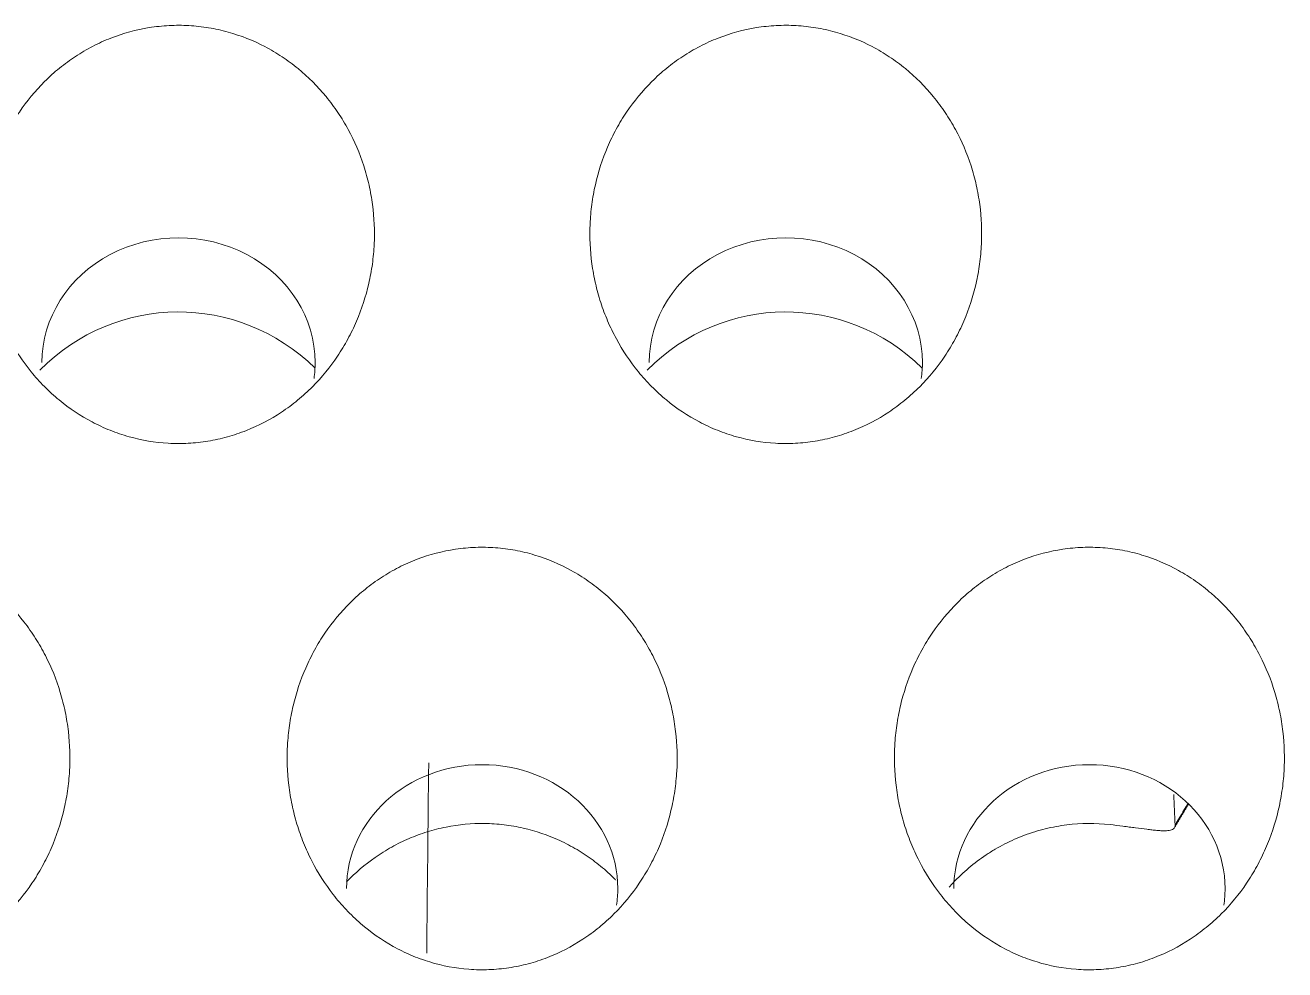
# Model space of a CAD drawing. Header units: millimetres. Extents: x 70151 to 230897, y 35202 to 113211.
# Drawn here: x 179197.88 to 179204.08, y 69166.79 to 69171.43 of the extents above; entities that cross this region are included whole.
import ezdxf

# ---------------------------------------------------------------- set-up
doc = ezdxf.new("R2010")
doc.units = ezdxf.units.MM
doc.header["$LTSCALE"] = 50
doc.layers.add('2-con', color=2, linetype='Continuous')
doc.layers.add('mark-B', color=2, linetype='Continuous', lineweight=20)

# ---------------------------------------------------------------- blocks, each defined once
blk = doc.blocks.new('무풍1WAY 대형')
at = {"layer": 'mark-B'}
for centre, major_axis, ratio, start_param, end_param in [((-548.2026, -407.7372), (-0.6672, 0), 0.913545, 6.148886, 6.283185), ((-545.215, -407.7372), (-0.6672, 0), 0.913545, 6.148886, 6.283185), ((-548.2026, -407.7372), (-0.6672, 0), 0.913545, 0, 3.141589), ((-545.215, -407.7372), (-0.6672, 0), 0.913545, 0, 3.141589), ((-546.7088, -410.3245), (-0.6722, 0), 0.913545, 6.15634, 6.283185), ((-546.7088, -409.5715), (0, -1.0025), 0.971746, 5.522418, 7.058902), ((-543.7212, -410.3245), (-0.6722, 0), 0.913545, 6.15634, 6.283185), ((-543.7212, -409.5715), (0, -1.0025), 0.971746, 5.521883, 7.058902), ((-546.7088, -410.3245), (-0.6722, 0), 0.913545, 0, 3.141594), ((-543.7212, -410.3245), (-0.6722, 0), 0.913545, 0, 3.141594)]:
    blk.add_ellipse(centre, major_axis=major_axis, ratio=ratio, start_param=start_param, end_param=end_param, dxfattribs=at)
for points, knots in [([(-548.8509, -407.6125), (-548.8276, -407.5892), (-548.803, -407.567), (-548.7646, -407.5358), (-548.7515, -407.5256), (-548.7249, -407.5061), (-548.7114, -407.4968), (-548.6429, -407.4518), (-548.5849, -407.4218), (-548.5082, -407.3921), (-548.4926, -407.3866), (-548.4612, -407.3763), (-548.4454, -407.3717), (-548.3979, -407.3591), (-548.334, -407.3458), (-548.2689, -407.3397), (-548.2196, -407.3378), (-548.203, -407.3376), (-548.17, -407.3382), (-548.1536, -407.339), (-548.0719, -407.3451), (-548.0079, -407.3571), (-547.9295, -407.3809), (-547.9139, -407.3861), (-547.883, -407.3974), (-547.8675, -407.4034), (-547.8222, -407.4228), (-547.7929, -407.4372), (-547.7077, -407.4849), (-547.6544, -407.5224), (-547.5922, -407.5763), (-547.58, -407.5875), (-547.5563, -407.6102), (-547.5447, -407.6219), (-547.5111, -407.6575), (-547.4899, -407.6822), (-547.4301, -407.7592), (-547.395, -407.8142), (-547.3498, -407.9023), (-547.3362, -407.9321), (-547.3117, -407.9927), (-547.2901, -408.0541), (-547.2699, -408.1329), (-547.2608, -408.1812), (-547.2555, -408.2135), (-547.2532, -408.2299), (-547.2434, -408.3117), (-547.2413, -408.3769), (-547.2467, -408.4745), (-547.2515, -408.5232), (-547.2595, -408.5717), (-547.2657, -408.6041), (-547.2691, -408.6203), (-547.2879, -408.7002), (-547.3084, -408.7621), (-547.3475, -408.8519), (-547.3619, -408.8813), (-547.3858, -408.9246), (-547.3941, -408.9389), (-547.4112, -408.9669), (-547.4201, -408.9807), (-547.4661, -409.0482), (-547.5077, -409.0985), (-547.5662, -409.1562), (-547.5782, -409.1676), (-547.6028, -409.1895), (-547.6153, -409.2002), (-547.6536, -409.231), (-547.7064, -409.2693), (-547.763, -409.3021), (-547.8215, -409.3319), (-547.8519, -409.3454), (-547.9438, -409.3804), (-548.0069, -409.397), (-548.1043, -409.4114), (-548.1374, -409.4145), (-548.2029, -409.4169), (-548.2682, -409.4156), (-548.3329, -409.4073), (-548.3811, -409.3984), (-548.3972, -409.3949), (-548.4292, -409.3872), (-548.4452, -409.3828), (-548.5239, -409.3591), (-548.5838, -409.3337), (-548.6693, -409.2864), (-548.6971, -409.2691), (-548.7376, -409.2408), (-548.7509, -409.231), (-548.7768, -409.2108), (-548.7895, -409.2004), (-548.8512, -409.1472), (-548.8959, -409.1), (-548.9461, -409.0358), (-548.9559, -409.0226), (-548.9748, -408.9958), (-548.9841, -408.9821), (-549.0106, -408.9405), (-549.0268, -408.9121), (-549.0714, -408.8252), (-549.0957, -408.7649), (-549.1193, -408.6867), (-549.1237, -408.6709), (-549.1318, -408.639), (-549.1355, -408.6229), (-549.1454, -408.5747), (-549.1506, -408.5424), (-549.1619, -408.4454), (-549.1638, -408.3803), (-549.1581, -408.2822), (-549.1548, -408.2493), (-549.1452, -408.1844), (-549.1391, -408.1523), (-549.1165, -408.0572), (-549.096, -407.9952), (-549.063, -407.9197), (-549.0561, -407.9048), (-549.0416, -407.8753), (-549.0341, -407.8608), (-549.0105, -407.818), (-548.9936, -407.7902), (-548.939, -407.7096), (-548.8977, -407.6592), (-548.8509, -407.6125)], [0, 0, 0, 0, 0.015625, 0.015625, 0.023438, 0.023438, 0.03125, 0.03125, 0.0625, 0.0625, 0.070313, 0.070313, 0.078125, 0.078125, 0.09375, 0.109375, 0.109375, 0.117187, 0.117187, 0.125, 0.125, 0.15625, 0.15625, 0.164062, 0.164062, 0.171875, 0.171875, 0.1875, 0.1875, 0.21875, 0.21875, 0.226562, 0.226562, 0.234375, 0.234375, 0.25, 0.25, 0.28125, 0.28125, 0.296875, 0.296875, 0.3125, 0.328125, 0.335937, 0.335937, 0.34375, 0.34375, 0.375, 0.375, 0.390625, 0.398437, 0.398437, 0.40625, 0.40625, 0.4375, 0.4375, 0.453125, 0.453125, 0.460937, 0.460937, 0.46875, 0.46875, 0.5, 0.5, 0.507812, 0.507812, 0.515625, 0.515625, 0.53125, 0.546875, 0.546875, 0.5625, 0.5625, 0.59375, 0.59375, 0.609375, 0.609375, 0.625, 0.640625, 0.640625, 0.648437, 0.648437, 0.65625, 0.65625, 0.6875, 0.6875, 0.703125, 0.703125, 0.710937, 0.710937, 0.71875, 0.71875, 0.75, 0.75, 0.757812, 0.757812, 0.765625, 0.765625, 0.78125, 0.78125, 0.8125, 0.8125, 0.820312, 0.820312, 0.828125, 0.828125, 0.84375, 0.84375, 0.875, 0.875, 0.890625, 0.890625, 0.90625, 0.90625, 0.9375, 0.9375, 0.945313, 0.945313, 0.953125, 0.953125, 0.96875, 0.96875, 1, 1, 1, 1]), ([(-545.8634, -407.6125), (-545.84, -407.5892), (-545.8155, -407.567), (-545.7771, -407.5358), (-545.764, -407.5256), (-545.7374, -407.5061), (-545.7239, -407.4968), (-545.6554, -407.4518), (-545.5974, -407.4218), (-545.5206, -407.3921), (-545.505, -407.3866), (-545.4737, -407.3763), (-545.4579, -407.3717), (-545.4104, -407.3591), (-545.3464, -407.3458), (-545.2813, -407.3397), (-545.232, -407.3378), (-545.2155, -407.3376), (-545.1825, -407.3382), (-545.166, -407.339), (-545.0843, -407.3451), (-545.0203, -407.3571), (-544.942, -407.3809), (-544.9264, -407.3861), (-544.8954, -407.3974), (-544.88, -407.4034), (-544.8346, -407.4228), (-544.8053, -407.4372), (-544.7201, -407.4849), (-544.6669, -407.5224), (-544.6047, -407.5763), (-544.5925, -407.5875), (-544.5687, -407.6102), (-544.5572, -407.6219), (-544.5235, -407.6575), (-544.5024, -407.6822), (-544.4425, -407.7592), (-544.4075, -407.8142), (-544.3622, -407.9023), (-544.3486, -407.9321), (-544.3242, -407.9927), (-544.3025, -408.0541), (-544.2823, -408.1329), (-544.2733, -408.1812), (-544.2679, -408.2135), (-544.2656, -408.2299), (-544.2558, -408.3117), (-544.2538, -408.3769), (-544.2591, -408.4745), (-544.2639, -408.5232), (-544.272, -408.5717), (-544.2781, -408.6041), (-544.2815, -408.6203), (-544.3003, -408.7002), (-544.3209, -408.7621), (-544.36, -408.8519), (-544.3744, -408.8813), (-544.3982, -408.9246), (-544.4065, -408.9389), (-544.4237, -408.9669), (-544.4326, -408.9807), (-544.4785, -409.0482), (-544.5202, -409.0985), (-544.5786, -409.1562), (-544.5907, -409.1676), (-544.6152, -409.1895), (-544.6278, -409.2002), (-544.666, -409.231), (-544.7189, -409.2693), (-544.7755, -409.3021), (-544.834, -409.3319), (-544.8643, -409.3454), (-544.9563, -409.3804), (-545.0193, -409.397), (-545.1167, -409.4114), (-545.1498, -409.4145), (-545.2154, -409.4169), (-545.2806, -409.4156), (-545.3453, -409.4073), (-545.3936, -409.3984), (-545.4096, -409.3949), (-545.4416, -409.3872), (-545.4576, -409.3828), (-545.5364, -409.3591), (-545.5963, -409.3337), (-545.6817, -409.2864), (-545.7095, -409.2691), (-545.7501, -409.2408), (-545.7634, -409.231), (-545.7893, -409.2108), (-545.8019, -409.2004), (-545.8637, -409.1472), (-545.9084, -409.1), (-545.9586, -409.0358), (-545.9684, -409.0226), (-545.9873, -408.9958), (-545.9965, -408.9821), (-546.0231, -408.9405), (-546.0393, -408.9121), (-546.0839, -408.8252), (-546.1081, -408.7649), (-546.1317, -408.6867), (-546.1361, -408.6709), (-546.1442, -408.639), (-546.1479, -408.6229), (-546.1579, -408.5747), (-546.1631, -408.5424), (-546.1744, -408.4454), (-546.1763, -408.3803), (-546.1706, -408.2822), (-546.1672, -408.2493), (-546.1577, -408.1844), (-546.1515, -408.1523), (-546.1289, -408.0572), (-546.1084, -407.9952), (-546.0755, -407.9197), (-546.0686, -407.9048), (-546.0541, -407.8753), (-546.0466, -407.8608), (-546.023, -407.818), (-546.006, -407.7902), (-545.9515, -407.7096), (-545.9102, -407.6592), (-545.8634, -407.6125)], [0, 0, 0, 0, 0.015625, 0.015625, 0.023438, 0.023438, 0.03125, 0.03125, 0.0625, 0.0625, 0.070313, 0.070313, 0.078125, 0.078125, 0.09375, 0.109375, 0.109375, 0.117188, 0.117188, 0.125, 0.125, 0.15625, 0.15625, 0.164063, 0.164063, 0.171875, 0.171875, 0.1875, 0.1875, 0.21875, 0.21875, 0.226563, 0.226563, 0.234375, 0.234375, 0.25, 0.25, 0.28125, 0.28125, 0.296875, 0.296875, 0.3125, 0.328125, 0.335938, 0.335938, 0.34375, 0.34375, 0.375, 0.375, 0.390625, 0.398438, 0.398438, 0.40625, 0.40625, 0.4375, 0.4375, 0.453125, 0.453125, 0.460938, 0.460938, 0.46875, 0.46875, 0.5, 0.5, 0.507813, 0.507813, 0.515625, 0.515625, 0.53125, 0.546875, 0.546875, 0.5625, 0.5625, 0.59375, 0.59375, 0.609375, 0.609375, 0.625, 0.640625, 0.640625, 0.648438, 0.648438, 0.65625, 0.65625, 0.6875, 0.6875, 0.703125, 0.703125, 0.710938, 0.710938, 0.71875, 0.71875, 0.75, 0.75, 0.757813, 0.757813, 0.765625, 0.765625, 0.78125, 0.78125, 0.8125, 0.8125, 0.820313, 0.820313, 0.828125, 0.828125, 0.84375, 0.84375, 0.875, 0.875, 0.890625, 0.890625, 0.90625, 0.90625, 0.9375, 0.9375, 0.945313, 0.945313, 0.953125, 0.953125, 0.96875, 0.96875, 1, 1, 1, 1]), ([(-542.8758, -407.6125), (-542.8525, -407.5892), (-542.8279, -407.567), (-542.7896, -407.5358), (-542.7765, -407.5256), (-542.7499, -407.5061), (-542.7363, -407.4968), (-542.6678, -407.4518), (-542.6098, -407.4218), (-542.5331, -407.3921), (-542.5175, -407.3866), (-542.4861, -407.3763), (-542.4703, -407.3717), (-542.4228, -407.3591), (-542.3589, -407.3458), (-542.2938, -407.3397), (-542.2445, -407.3378), (-542.228, -407.3376), (-542.1949, -407.3382), (-542.1785, -407.339), (-542.0968, -407.3451), (-542.0328, -407.3571), (-541.9544, -407.3809), (-541.9389, -407.3861), (-541.9079, -407.3974), (-541.8924, -407.4034), (-541.8471, -407.4228), (-541.8178, -407.4372), (-541.7326, -407.4849), (-541.6793, -407.5224), (-541.6171, -407.5763), (-541.6049, -407.5875), (-541.5812, -407.6102), (-541.5696, -407.6219), (-541.536, -407.6575), (-541.5148, -407.6822), (-541.455, -407.7592), (-541.4199, -407.8142), (-541.3747, -407.9023), (-541.3611, -407.9321), (-541.3366, -407.9927), (-541.315, -408.0541), (-541.2948, -408.1329), (-541.2857, -408.1812), (-541.2804, -408.2135), (-541.2781, -408.2299), (-541.2683, -408.3117), (-541.2662, -408.3769), (-541.2716, -408.4745), (-541.2764, -408.5232), (-541.2845, -408.5717), (-541.2906, -408.6041), (-541.294, -408.6203), (-541.3128, -408.7002), (-541.3333, -408.7621), (-541.3724, -408.8519), (-541.3868, -408.8813), (-541.4107, -408.9246), (-541.419, -408.9389), (-541.4361, -408.9669), (-541.445, -408.9807), (-541.491, -409.0482), (-541.5326, -409.0985), (-541.5911, -409.1562), (-541.6031, -409.1676), (-541.6277, -409.1895), (-541.6402, -409.2002), (-541.6785, -409.231), (-541.7313, -409.2693), (-541.7879, -409.3021), (-541.8464, -409.3319), (-541.8768, -409.3454), (-541.9687, -409.3804), (-542.0318, -409.397), (-542.1292, -409.4114), (-542.1623, -409.4145), (-542.2278, -409.4169), (-542.2931, -409.4156), (-542.3578, -409.4073), (-542.406, -409.3984), (-542.4221, -409.3949), (-542.4541, -409.3872), (-542.4701, -409.3828), (-542.5488, -409.3591), (-542.6087, -409.3337), (-542.6942, -409.2864), (-542.722, -409.2691), (-542.7625, -409.2408), (-542.7758, -409.231), (-542.8017, -409.2108), (-542.8144, -409.2004), (-542.8761, -409.1472), (-542.9208, -409.1), (-542.9711, -409.0358), (-542.9808, -409.0226), (-542.9998, -408.9958), (-543.009, -408.9821), (-543.0355, -408.9405), (-543.0517, -408.9121), (-543.0963, -408.8252), (-543.1206, -408.7649), (-543.1442, -408.6867), (-543.1486, -408.6709), (-543.1567, -408.639), (-543.1604, -408.6229), (-543.1703, -408.5747), (-543.1755, -408.5424), (-543.1868, -408.4454), (-543.1887, -408.3803), (-543.183, -408.2822), (-543.1797, -408.2493), (-543.1702, -408.1844), (-543.164, -408.1523), (-543.1414, -408.0572), (-543.1209, -407.9952), (-543.088, -407.9197), (-543.081, -407.9048), (-543.0665, -407.8753), (-543.059, -407.8608), (-543.0354, -407.818), (-543.0185, -407.7902), (-542.9639, -407.7096), (-542.9226, -407.6592), (-542.8758, -407.6125)], [0, 0, 0, 0, 0.015625, 0.015625, 0.023438, 0.023438, 0.03125, 0.03125, 0.0625, 0.0625, 0.070313, 0.070313, 0.078125, 0.078125, 0.09375, 0.109375, 0.109375, 0.117188, 0.117188, 0.125, 0.125, 0.15625, 0.15625, 0.164063, 0.164063, 0.171875, 0.171875, 0.1875, 0.1875, 0.21875, 0.21875, 0.226563, 0.226563, 0.234375, 0.234375, 0.25, 0.25, 0.28125, 0.28125, 0.296875, 0.296875, 0.3125, 0.328125, 0.335938, 0.335938, 0.34375, 0.34375, 0.375, 0.375, 0.390625, 0.398438, 0.398438, 0.40625, 0.40625, 0.4375, 0.4375, 0.453125, 0.453125, 0.460938, 0.460938, 0.46875, 0.46875, 0.5, 0.5, 0.507813, 0.507813, 0.515625, 0.515625, 0.53125, 0.546875, 0.546875, 0.5625, 0.5625, 0.59375, 0.59375, 0.609375, 0.609375, 0.625, 0.640625, 0.640625, 0.648438, 0.648438, 0.65625, 0.65625, 0.6875, 0.6875, 0.703125, 0.703125, 0.710938, 0.710938, 0.71875, 0.71875, 0.75, 0.75, 0.757813, 0.757813, 0.765625, 0.765625, 0.78125, 0.78125, 0.8125, 0.8125, 0.820313, 0.820313, 0.828125, 0.828125, 0.84375, 0.84375, 0.875, 0.875, 0.890625, 0.890625, 0.90625, 0.90625, 0.9375, 0.9375, 0.945313, 0.945313, 0.953125, 0.953125, 0.96875, 0.96875, 1, 1, 1, 1]), ([(-548.304, -408.0519), (-548.2326, -408.0599), (-548.1617, -408.0594), (-548.0735, -408.0485), (-548.0559, -408.0458), (-548.0207, -408.0393), (-548.0031, -408.0355), (-547.9509, -408.0227), (-547.883, -408.0017), (-547.8181, -407.9731), (-547.7706, -407.9487), (-547.755, -407.9402), (-547.7241, -407.922), (-547.7089, -407.9125), (-547.6347, -407.863), (-547.5807, -407.8173), (-547.5252, -407.7588), (-547.5187, -407.7517), (-547.5124, -407.7446)], [0, 0, 0, 0, 0.241881, 0.241881, 0.302352, 0.302352, 0.362822, 0.362822, 0.483763, 0.604703, 0.604703, 0.665174, 0.665174, 0.725644, 0.725644, 0.967525, 0.967525, 1, 1, 1, 1]), ([(-544.5481, -407.7698), (-544.5911, -407.8146), (-544.6379, -407.8548), (-544.7018, -407.8996), (-544.7151, -407.9084), (-544.7422, -407.9254), (-544.756, -407.9336), (-544.7978, -407.9569), (-544.8548, -407.9849), (-544.9292, -408.0124), (-544.9752, -408.0255), (-545.0062, -408.0333), (-545.0219, -408.0369), (-545.1005, -408.0526), (-545.1637, -408.0583), (-545.2589, -408.0571), (-545.2907, -408.055), (-545.3546, -408.0473), (-545.3861, -408.0419), (-545.4789, -408.0207), (-545.5388, -408.0003), (-545.6113, -407.9669), (-545.6257, -407.9598), (-545.6541, -407.9449), (-545.668, -407.9371), (-545.709, -407.9127), (-545.7617, -407.8777), (-545.8227, -407.8277), (-545.8572, -407.7948), (-545.87, -407.782), (-545.8716, -407.7804), (-545.8731, -407.7788)], [0, 0, 0, 0, 0.125756, 0.125756, 0.157968, 0.157968, 0.190181, 0.190181, 0.254605, 0.31903, 0.351242, 0.351242, 0.383455, 0.383455, 0.512304, 0.512304, 0.576729, 0.576729, 0.641153, 0.641153, 0.770003, 0.770003, 0.802215, 0.802215, 0.834427, 0.834427, 0.898852, 0.963277, 0.995489, 0.995489, 1, 1, 1, 1]), ([(-548.304, -408.0519), (-548.3255, -408.0494), (-548.3467, -408.0469), (-548.378, -408.0429), (-548.3884, -408.0415), (-548.4089, -408.0388), (-548.419, -408.0375), (-548.4485, -408.0335), (-548.4671, -408.031), (-548.4936, -408.0276), (-548.5021, -408.0266), (-548.5184, -408.0248), (-548.5339, -408.0232), (-548.5478, -408.0222), (-548.561, -408.0216), (-548.5672, -408.0215), (-548.5844, -408.0217), (-548.5939, -408.0227), (-548.6054, -408.0257), (-548.6088, -408.027), (-548.6146, -408.0301), (-548.6169, -408.0319), (-548.6225, -408.0381), (-548.6243, -408.0433), (-548.624, -408.0496)], [0, 0, 0, 0, 0.125, 0.125, 0.1875, 0.1875, 0.25, 0.25, 0.375, 0.375, 0.4375, 0.4375, 0.5, 0.5625, 0.5625, 0.625, 0.625, 0.75, 0.75, 0.8125, 0.8125, 0.875, 0.875, 1, 1, 1, 1]), ([(-547.3677, -410.2062), (-547.3445, -410.1828), (-547.3202, -410.1607), (-547.282, -410.1293), (-547.269, -410.1192), (-547.2426, -410.0996), (-547.2291, -410.0902), (-547.161, -410.0451), (-547.1034, -410.0148), (-547.0272, -409.9847), (-547.0118, -409.979), (-546.9805, -409.9685), (-546.9648, -409.9637), (-546.9175, -409.9507), (-546.8539, -409.9367), (-546.7891, -409.9297), (-546.7401, -409.9271), (-546.7237, -409.9267), (-546.6907, -409.9267), (-546.6742, -409.9272), (-546.5925, -409.9319), (-546.5284, -409.9426), (-546.4499, -409.9646), (-546.4343, -409.9694), (-546.4032, -409.9799), (-546.3878, -409.9856), (-546.3419, -410.0039), (-546.3123, -410.0177), (-546.2261, -410.0631), (-546.1721, -410.0992), (-546.1089, -410.1512), (-546.0965, -410.162), (-546.0722, -410.1842), (-546.0604, -410.1955), (-546.0259, -410.2303), (-546.0042, -410.2544), (-545.9427, -410.3297), (-545.9065, -410.3837), (-545.8674, -410.4559), (-545.8599, -410.4705), (-545.8456, -410.5), (-545.8389, -410.5148), (-545.8197, -410.5597), (-545.7969, -410.6205), (-545.7754, -410.6986), (-545.7656, -410.7466), (-545.7597, -410.7787), (-545.7572, -410.795), (-545.7462, -410.8763), (-545.7433, -410.9412), (-545.7475, -411.0384), (-545.7518, -411.087), (-545.7594, -411.1355), (-545.7652, -411.1678), (-545.7684, -411.1839), (-545.7865, -411.2636), (-545.8066, -411.3254), (-545.845, -411.4151), (-545.8592, -411.4444), (-545.8828, -411.4877), (-545.891, -411.502), (-545.908, -411.5299), (-545.9168, -411.5436), (-545.9623, -411.6111), (-546.0036, -411.6613), (-546.0617, -411.7191), (-546.0736, -411.7304), (-546.098, -411.7524), (-546.1105, -411.763), (-546.1485, -411.7939), (-546.201, -411.8324), (-546.2572, -411.8653), (-546.3153, -411.8954), (-546.3455, -411.9091), (-546.4369, -411.9448), (-546.4996, -411.962), (-546.5803, -411.975), (-546.5965, -411.9771), (-546.6293, -411.9806), (-546.6457, -411.9819), (-546.6948, -411.9844), (-546.76, -411.9842), (-546.8408, -411.9753), (-546.8889, -411.9661), (-546.9209, -411.959), (-546.9369, -411.955), (-547.0161, -411.933), (-547.0765, -411.909), (-547.1628, -411.8639), (-547.1909, -411.8474), (-547.2319, -411.8203), (-547.2454, -411.8108), (-547.2718, -411.7913), (-547.2847, -411.7813), (-547.3477, -411.7297), (-547.3935, -411.6838), (-547.4553, -411.6085), (-547.4749, -411.5822), (-547.5115, -411.5277), (-547.5283, -411.4997), (-547.5747, -411.4141), (-547.6001, -411.3545), (-547.6251, -411.2771), (-547.6298, -411.2614), (-547.6384, -411.2299), (-547.6424, -411.2139), (-547.6531, -411.166), (-547.6588, -411.1339), (-547.6716, -411.0374), (-547.6743, -410.9727), (-547.6698, -410.8748), (-547.6668, -410.842), (-547.658, -410.7773), (-547.6521, -410.7453), (-547.6304, -410.6504), (-547.6103, -410.5885), (-547.5714, -410.4979), (-547.5571, -410.4685), (-547.5261, -410.4114), (-547.5093, -410.3837), (-547.4552, -410.3032), (-547.4142, -410.2528), (-547.3677, -410.2062)], [0, 0, 0, 0, 0.015625, 0.015625, 0.023438, 0.023438, 0.03125, 0.03125, 0.0625, 0.0625, 0.070313, 0.070313, 0.078125, 0.078125, 0.09375, 0.109375, 0.109375, 0.117188, 0.117188, 0.125, 0.125, 0.15625, 0.15625, 0.164063, 0.164063, 0.171875, 0.171875, 0.1875, 0.1875, 0.21875, 0.21875, 0.226563, 0.226563, 0.234375, 0.234375, 0.25, 0.25, 0.28125, 0.28125, 0.289063, 0.289063, 0.296875, 0.296875, 0.3125, 0.328125, 0.335938, 0.335938, 0.34375, 0.34375, 0.375, 0.375, 0.390625, 0.398438, 0.398438, 0.40625, 0.40625, 0.4375, 0.4375, 0.453125, 0.453125, 0.460938, 0.460938, 0.46875, 0.46875, 0.5, 0.5, 0.507813, 0.507813, 0.515625, 0.515625, 0.53125, 0.546875, 0.546875, 0.5625, 0.5625, 0.59375, 0.59375, 0.601563, 0.601563, 0.609375, 0.609375, 0.625, 0.640625, 0.648438, 0.648438, 0.65625, 0.65625, 0.6875, 0.6875, 0.703125, 0.703125, 0.710938, 0.710938, 0.71875, 0.71875, 0.75, 0.75, 0.765625, 0.765625, 0.78125, 0.78125, 0.8125, 0.8125, 0.820313, 0.820313, 0.828125, 0.828125, 0.84375, 0.84375, 0.875, 0.875, 0.890625, 0.890625, 0.90625, 0.90625, 0.9375, 0.9375, 0.953125, 0.953125, 0.96875, 0.96875, 1, 1, 1, 1]), ([(-544.3802, -410.2062), (-544.357, -410.1828), (-544.3326, -410.1607), (-544.2945, -410.1293), (-544.2815, -410.1192), (-544.255, -410.0996), (-544.2416, -410.0902), (-544.1735, -410.0451), (-544.1158, -410.0148), (-544.0397, -409.9847), (-544.0242, -409.979), (-543.993, -409.9685), (-543.9773, -409.9637), (-543.93, -409.9507), (-543.8663, -409.9367), (-543.8015, -409.9297), (-543.7525, -409.9271), (-543.7361, -409.9267), (-543.7032, -409.9267), (-543.6867, -409.9272), (-543.6049, -409.9319), (-543.5409, -409.9426), (-543.4624, -409.9646), (-543.4468, -409.9694), (-543.4157, -409.9799), (-543.4002, -409.9856), (-543.3544, -410.0039), (-543.3248, -410.0177), (-543.2386, -410.0631), (-543.1846, -410.0992), (-543.1214, -410.1512), (-543.1089, -410.162), (-543.0847, -410.1842), (-543.0728, -410.1955), (-543.0383, -410.2303), (-543.0166, -410.2544), (-542.9551, -410.3297), (-542.9189, -410.3837), (-542.8798, -410.4559), (-542.8723, -410.4705), (-542.8581, -410.5), (-542.8513, -410.5148), (-542.8321, -410.5597), (-542.8094, -410.6205), (-542.7878, -410.6986), (-542.778, -410.7466), (-542.7722, -410.7787), (-542.7696, -410.795), (-542.7586, -410.8763), (-542.7558, -410.9412), (-542.76, -411.0384), (-542.7642, -411.087), (-542.7718, -411.1355), (-542.7776, -411.1678), (-542.7809, -411.1839), (-542.799, -411.2636), (-542.819, -411.3254), (-542.8575, -411.4151), (-542.8717, -411.4444), (-542.8953, -411.4877), (-542.9035, -411.502), (-542.9204, -411.5299), (-542.9292, -411.5436), (-542.9748, -411.6111), (-543.0161, -411.6613), (-543.0741, -411.7191), (-543.0861, -411.7304), (-543.1105, -411.7524), (-543.1229, -411.763), (-543.1609, -411.7939), (-543.2135, -411.8324), (-543.2697, -411.8653), (-543.3278, -411.8954), (-543.3579, -411.9091), (-543.4493, -411.9448), (-543.5121, -411.962), (-543.5927, -411.975), (-543.609, -411.9771), (-543.6417, -411.9806), (-543.6582, -411.9819), (-543.7073, -411.9844), (-543.7725, -411.9842), (-543.8532, -411.9753), (-543.9013, -411.9661), (-543.9333, -411.959), (-543.9494, -411.955), (-544.0286, -411.933), (-544.089, -411.909), (-544.1753, -411.8639), (-544.2033, -411.8474), (-544.2443, -411.8203), (-544.2579, -411.8108), (-544.2843, -411.7913), (-544.2972, -411.7813), (-544.3602, -411.7297), (-544.4059, -411.6838), (-544.4678, -411.6085), (-544.4873, -411.5822), (-544.5239, -411.5277), (-544.5408, -411.4997), (-544.5871, -411.4141), (-544.6126, -411.3545), (-544.6376, -411.2771), (-544.6422, -411.2614), (-544.6508, -411.2299), (-544.6548, -411.2139), (-544.6656, -411.166), (-544.6713, -411.1339), (-544.684, -411.0374), (-544.6868, -410.9727), (-544.6823, -410.8748), (-544.6793, -410.842), (-544.6704, -410.7773), (-544.6646, -410.7453), (-544.6428, -410.6504), (-544.6228, -410.5885), (-544.5839, -410.4979), (-544.5696, -410.4685), (-544.5385, -410.4114), (-544.5217, -410.3837), (-544.4677, -410.3032), (-544.4267, -410.2528), (-544.3802, -410.2062)], [0, 0, 0, 0, 0.015625, 0.015625, 0.023437, 0.023437, 0.03125, 0.03125, 0.0625, 0.0625, 0.070312, 0.070312, 0.078125, 0.078125, 0.09375, 0.109375, 0.109375, 0.117187, 0.117187, 0.125, 0.125, 0.15625, 0.15625, 0.164062, 0.164062, 0.171875, 0.171875, 0.1875, 0.1875, 0.21875, 0.21875, 0.226562, 0.226562, 0.234375, 0.234375, 0.25, 0.25, 0.28125, 0.28125, 0.289063, 0.289063, 0.296875, 0.296875, 0.3125, 0.328125, 0.335937, 0.335937, 0.34375, 0.34375, 0.375, 0.375, 0.390625, 0.398437, 0.398437, 0.40625, 0.40625, 0.4375, 0.4375, 0.453125, 0.453125, 0.460937, 0.460937, 0.46875, 0.46875, 0.5, 0.5, 0.507812, 0.507812, 0.515625, 0.515625, 0.53125, 0.546875, 0.546875, 0.5625, 0.5625, 0.59375, 0.59375, 0.601562, 0.601562, 0.609375, 0.609375, 0.625, 0.640625, 0.648437, 0.648437, 0.65625, 0.65625, 0.6875, 0.6875, 0.703125, 0.703125, 0.710937, 0.710937, 0.71875, 0.71875, 0.75, 0.75, 0.765625, 0.765625, 0.78125, 0.78125, 0.8125, 0.8125, 0.820312, 0.820312, 0.828125, 0.828125, 0.84375, 0.84375, 0.875, 0.875, 0.890625, 0.890625, 0.90625, 0.90625, 0.9375, 0.9375, 0.953125, 0.953125, 0.96875, 0.96875, 1, 1, 1, 1])]:
    blk.add_open_spline(points, degree=3, knots=knots, dxfattribs=at)
for points, degree in [([(-544.9423, -407.4198), (-544.9455, -407.7342), (-544.9487, -408.0461), (-544.952, -408.3554)], 3), ([(-548.6211, -408.0369), (-548.6893, -408.1518)], 1), ([(-548.624, -408.0496), (-548.6446, -408.0845), (-548.6652, -408.1193), (-548.6859, -408.1542)], 3), ([(-548.6175, -408.2001), (-548.6197, -408.1501), (-548.6219, -408.0999), (-548.624, -408.0496)], 3)]:
    blk.add_open_spline(points, degree=degree, dxfattribs=at)
blk = doc.blocks.new('dpdjzjs')
at = {"layer": 'mark-B', "rotation": 180}
blk.add_blockref('무풍1WAY 대형', (178654.9147, 88751.491), dxfattribs=at)

msp = doc.modelspace()

# ---------------------------------------------------------------- block references
at = {"layer": '2-con'}
msp.add_blockref('dpdjzjs', (0, -19992.0434), dxfattribs=at)

doc.saveas('drawing.dxf')
